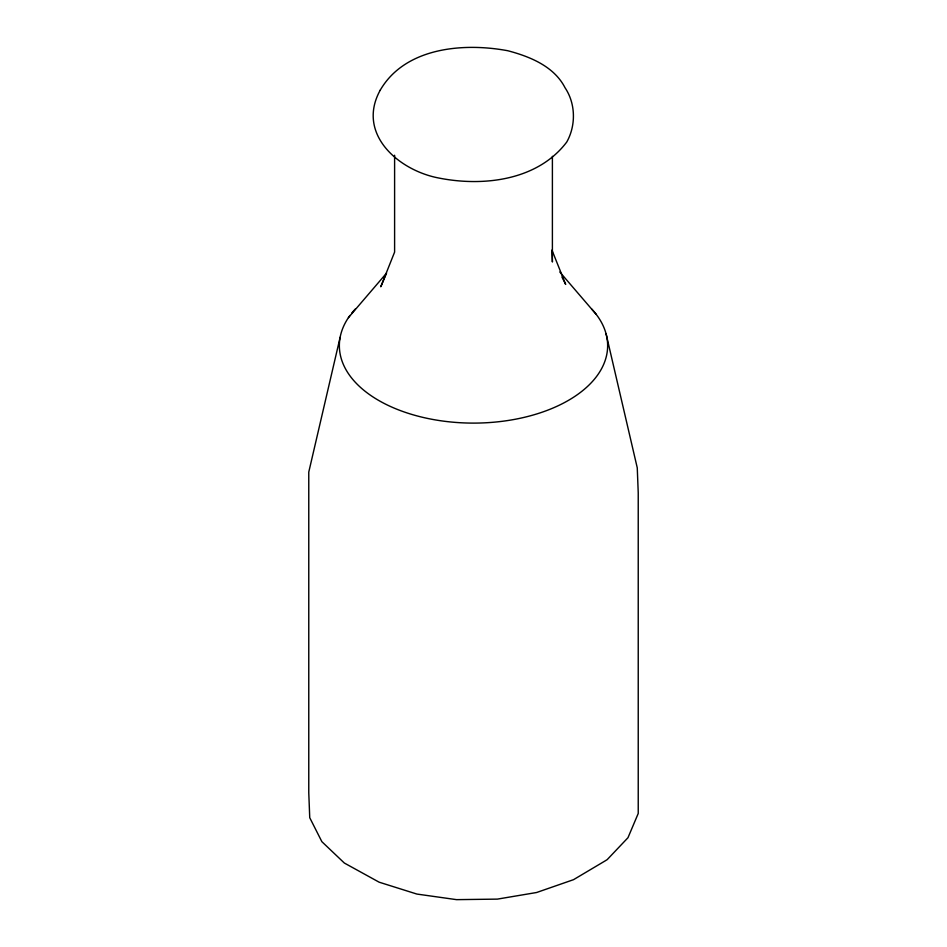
<?xml version="1.0" encoding="UTF-8"?>
<svg xmlns="http://www.w3.org/2000/svg" width="947" height="947" viewBox="0 0 947 947"><rect width="100%" height="100%" fill="white"/><g stroke="black" fill="none" stroke-linecap="round" stroke-linejoin="round"><path stroke-width="1.42" d="M340.139 337.274L308.769 472.091L308.769 792.746L309.74 817.711L321.873 841.682L344.329 863.025L379.143 882.19L416.893 894.063L456.561 899.65L497.388 899.117L536.582 892.512L573.539 879.668L604.849 861.072L607.193 859.627L627.968 837.728L638.231 813.461L638.231 492.807L637.26 467.842L606.08 333.829M348.437 317.624L386.554 273.127L380.777 286.787L394.603 252.091L394.603 155.237M559.807 272.014L596.255 314.428M561.95 277.033L565.679 284.396L551.935 250.055L552.397 262.011L552.397 156.326M591.745 309.077A134.154 77.453 0 0 1 479.596 423.025A134.154 77.453 0 0 1 349.988 315.434M351.657 313.256A134.154 77.453 0 0 1 355.35 308.971M380.244 90.143C356.119 133.74 398.403 170.519 439.1 178.083C483.479 186.831 537.718 180.475 566.756 142.026C576.06 125.489 575.717 103.59 565.039 87.751C554.09 66.326 529.894 56.56 507.852 50.747C463.687 42.485 405.15 47.279 380.244 90.143"/></g></svg>
